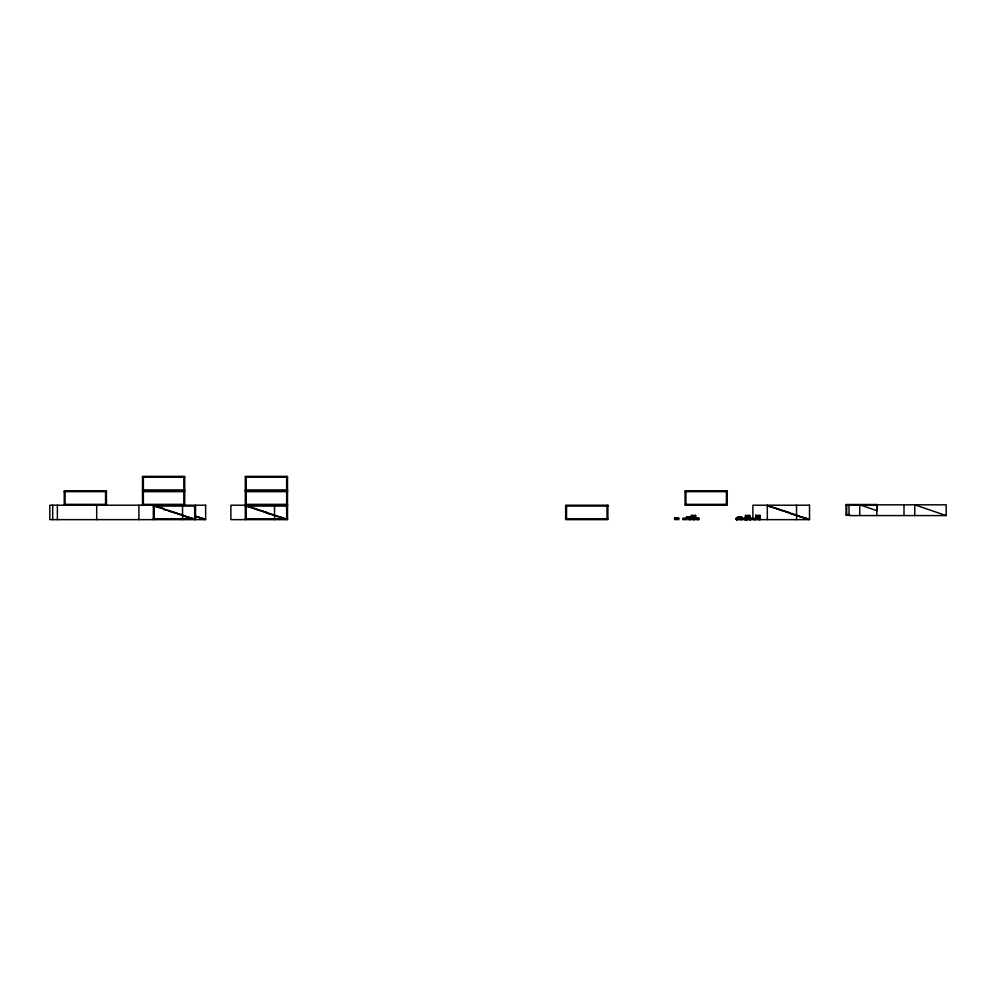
<?xml version="1.0" encoding="UTF-8"?>
<svg xmlns="http://www.w3.org/2000/svg" width="996" height="996" viewBox="0 0 996 996"><rect width="100%" height="100%" fill="white"/><g stroke="black" fill="none" stroke-linecap="round" stroke-linejoin="round"><path stroke-width="1.49" d="M142.503 477.221L184.708 477.221M245.315 477.221L287.52 477.221M142.503 489.92L184.708 489.92M245.315 489.92L287.52 489.92M142.503 490.791L184.708 490.791M245.315 490.791L287.52 490.791M64.23 491.651L106.435 491.651M142.503 491.651L184.708 491.651M245.315 491.651L287.52 491.651M685.074 491.651L727.267 491.651M64.23 504.35L106.435 504.35M142.503 504.35L184.708 504.35M245.315 504.35L287.52 504.35M685.074 504.35L727.267 504.35M876.903 510.687L859.747 504.823L848.99 504.823L848.99 515.579L946.2 515.579L946.2 504.823L876.816 504.823L876.816 515.579M287.52 505.209L230.885 505.209L230.885 519.638L287.52 519.638L287.52 476.362L245.315 476.362L245.315 519.638M846.065 505.171L877.513 505.171L877.513 504.524L846.065 504.524L846.065 515.281L849.065 515.281M245.315 505.57L255.051 508.458L255.051 509.18L257.217 509.18L257.217 509.902L259.383 509.902L259.383 510.624L261.55 510.624L261.55 511.346L263.703 511.346L263.703 512.069L265.87 512.069L265.87 512.791L268.036 512.791L268.036 513.513L270.202 513.513L270.202 514.235L272.369 514.235L272.369 514.957L274.535 514.957M767.318 505.57L777.054 508.458L777.054 509.18L779.221 509.18L779.221 509.902L781.387 509.902L781.387 510.624L783.541 510.624L783.541 511.346L785.707 511.346L785.707 512.069L787.873 512.069L787.873 512.791L790.04 512.791L790.04 513.513L792.206 513.513L792.206 514.235L794.372 514.235L794.372 514.957L796.526 514.957M154.405 505.931L164.153 508.819L164.153 509.541L166.307 509.541L166.307 510.263L168.473 510.263L168.473 510.985L170.64 510.985L170.64 511.707L172.806 511.707L172.806 512.43L174.972 512.43L174.972 513.152L177.139 513.152L177.139 513.874L179.305 513.874L179.305 514.596L181.459 514.596L181.459 515.318L183.625 515.318L183.625 516.04L185.791 516.04L185.791 516.762L187.958 516.762L187.958 517.484L190.124 517.484L190.124 518.206L192.29 518.206L192.29 518.916L194.444 518.916L194.444 519.638M245.315 505.931L266.953 512.43L266.953 513.152L282.105 517.484L282.105 518.206L286.437 518.916L286.437 519.638M767.318 505.931L788.957 512.43L791.123 513.874L793.289 513.874L793.289 514.596L799.776 516.04L799.776 516.762L801.942 516.762L801.942 517.484L804.108 517.484L804.108 518.206L806.274 518.206L808.441 519.638M153.322 506.08L195.527 506.08M245.315 506.08L287.52 506.08M565.666 506.08L607.871 506.08M846.065 514.633L849.725 514.633M182.542 514.957L163.07 509.18L163.07 508.458L156.571 507.014L154.405 505.57M691.411 515.405L695.631 515.405M745.494 515.405L749.714 515.405M755.765 515.405L759.985 515.405M182.542 515.679L195.527 519.277M274.535 515.679L287.52 519.277M796.526 515.679L809.511 519.277M194.805 516.04L204.554 518.916L204.554 519.638M691.411 516.675L695.631 516.675M745.494 516.675L749.714 516.675M755.765 516.675L759.985 516.675M690.726 518.206L690.726 516.762L686.505 516.849L686.505 518.206M745.494 516.849L749.714 516.849M755.765 516.849L759.985 516.849M674.566 518.206L678.786 518.206L678.786 519.638L674.566 519.551L674.566 518.206L678.786 518.281M690.116 519.426L688.672 519.426L698.955 519.638L698.955 518.206L682.833 518.206L682.833 519.638L687.053 519.638L687.053 518.206M736.218 518.206L751.806 518.206L751.806 519.638L736.218 519.638L736.218 518.206L742.169 518.281M759.985 518.119L754.321 518.206L754.321 519.638M698.881 518.281L688.672 518.231L688.672 519.638M755.765 518.281L759.985 518.281M688.672 518.418L690.116 518.418M690.34 518.269L691.311 518.592M693.291 518.418L694.735 518.418M736.218 518.418L737.663 518.418L737.663 516.762L741.883 516.849L741.883 518.281M153.322 518.779L195.527 518.779M245.315 518.779L287.52 518.779M565.666 518.779L607.871 518.779M691.199 518.63L693.154 519.215M696.615 518.916L694.847 518.231M757.607 518.891L756.748 518.53M696.391 518.854L697.262 519.14M759.126 519.389L757.396 518.742M697.698 519.215L696.714 518.891M749.602 519.215L748.195 518.742M205.637 519.277L199.138 517.845L199.138 517.123L196.971 517.123L194.805 515.679M693.042 519.252L694.735 519.426M697.586 519.252L698.557 519.576M736.218 519.426L737.663 519.638M749.49 519.252L750.362 519.638M750.498 519.252L751.158 519.389M752.889 519.277L753.748 519.638M758.691 519.252L759.774 519.613M946.2 515.579L914.751 504.823L914.751 515.579M903.995 504.823L903.995 515.579M876.866 505.171L876.866 510.575M859.747 504.823L859.747 515.579M846.712 505.171L846.712 514.633M796.526 505.209L796.526 519.638M767.318 505.209L767.318 519.638M759.985 515.318L759.985 519.638M758.691 518.206L758.691 519.638M757.284 518.779L756.088 518.306M755.852 515.405L755.852 519.551M755.765 515.318L755.765 519.638M750.685 519.638L750.797 518.206L744.697 518.269L748.083 518.779M750.498 518.206L750.498 519.638M749.714 515.318L749.714 518.206M749.49 518.206L749.49 519.638M748.731 518.991L747.685 518.231M747.585 519.638L744.697 519.638M746.577 518.206L746.577 519.638M745.494 515.318L745.494 518.206M745.133 518.206L745.133 519.638M741.198 518.206L741.198 519.638M740.912 518.206L740.912 519.638M736.978 518.206L736.978 519.638M736.505 518.206L736.505 519.638M726.408 491.651L726.408 504.35M697.586 518.206L697.586 519.638M695.631 515.318L695.631 516.762L691.411 516.762L691.411 515.318M694.66 518.206L694.735 519.638M693.291 518.206L693.291 519.638M693.042 518.206L693.042 519.638M690.639 516.849L690.639 518.119M686.593 516.849L686.593 518.119M685.933 491.651L685.933 504.35M607.012 506.08L607.012 518.779M566.537 506.08L566.537 518.779M286.649 477.221L286.649 489.92M286.649 491.651L286.649 504.35M286.649 506.08L286.649 518.779M274.535 505.209L274.535 519.638M246.174 477.221L246.174 489.92M246.174 491.651L246.174 504.35M246.174 506.08L246.174 518.779M195.527 505.209L195.527 519.638M194.668 506.08L194.668 518.779M184.708 505.209L184.708 476.362L142.503 476.362L142.503 505.209M183.849 477.221L183.849 489.92M183.849 491.651L183.849 504.35M182.542 505.209L182.542 519.638M154.193 506.08L154.193 518.779M153.322 505.209L153.322 519.638M143.374 477.221L143.374 489.92M143.374 491.651L143.374 504.35M138.892 505.209L138.892 519.638M106.435 505.209L106.435 490.791L64.23 490.791L64.23 505.209M105.564 491.651L105.564 504.35M96.699 505.209L96.699 519.638M65.089 491.651L65.089 504.35M57.37 505.209L57.37 519.638M52.688 505.209L52.688 519.638M727.267 490.791L685.074 490.791L685.074 505.209L727.267 505.209L727.267 490.791M205.637 505.209L49.8 505.209L49.8 519.638L205.637 519.638L205.637 505.209M607.871 505.209L565.666 505.209L565.666 519.638L607.871 519.638L607.871 505.209M809.511 505.209L752.889 505.209L752.889 519.638L809.511 519.638L809.511 505.209M690.116 519.638L690.116 518.206L690.029 519.638"/></g></svg>
